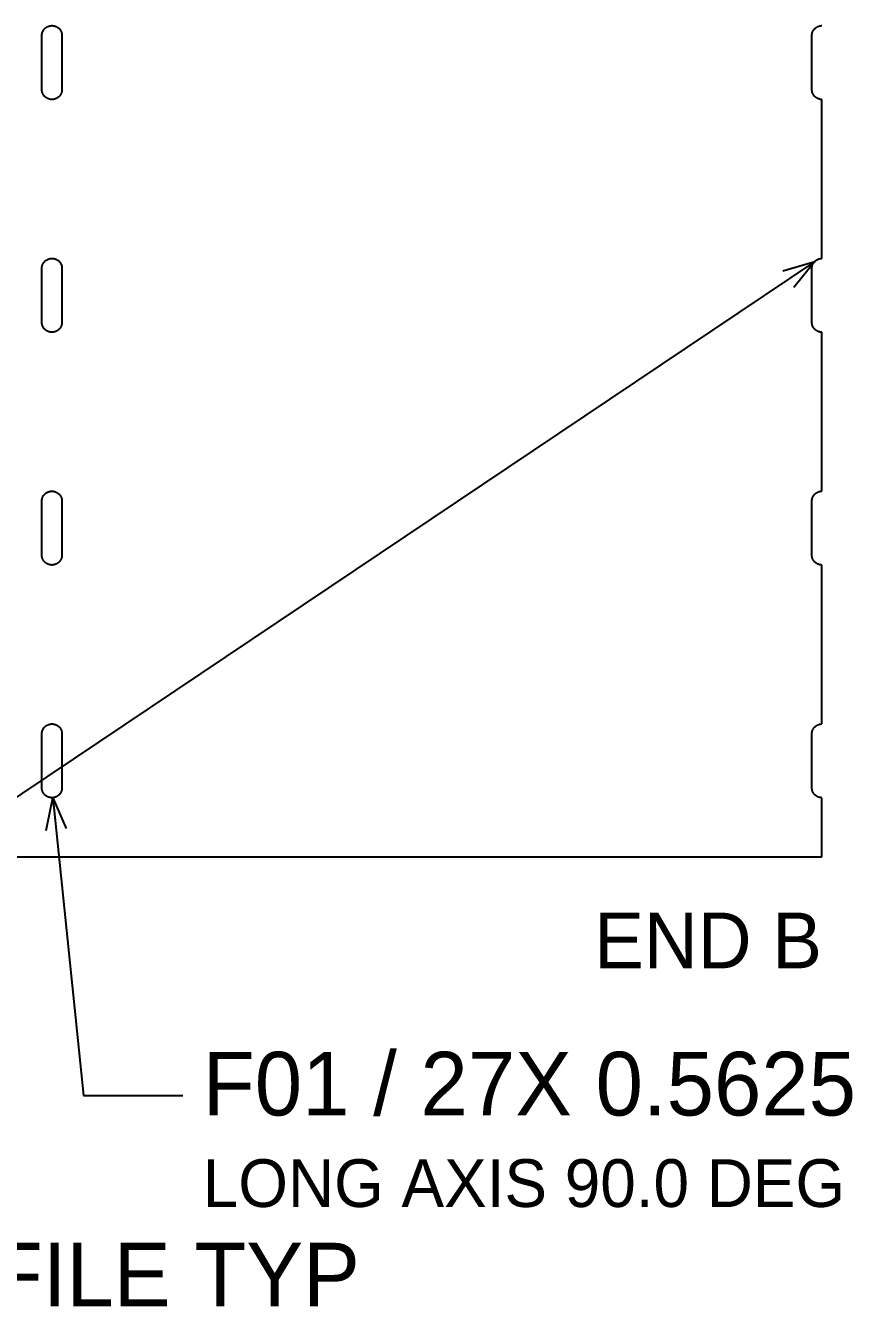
# Model space of a CAD drawing. Header units: inches. Extents: x 4 to 268, y 4 to 172.
# Drawn here: x 75.05 to 98, y 65.85 to 101.64 of the extents above; entities that cross this region are included whole.
import ezdxf
from ezdxf.enums import TextEntityAlignment as Align

# ---------------------------------------------------------------- set-up
doc = ezdxf.new("R2010")
doc.units = ezdxf.units.IN
doc.header["$MEASUREMENT"] = 0

msp = doc.modelspace()

# ---------------------------------------------------------------- linework, layer by layer
at = {"layer": 'ANNOTATION'}
for p, q in [((97.089, 95.06), (54.444, 66.43)), ((96.196, 94.795), (97.089, 95.06)), ((97.089, 95.06), (96.506, 94.334)), ((75.63, 79.169), (75.816, 80.081)), ((75.816, 80.081), (76.667, 71.763)), ((75.816, 80.081), (76.183, 79.225)), ((76.667, 71.763), (79.444, 71.763))]:
    msp.add_line(p, q, dxfattribs=at)
at = {"layer": 'OUTLINE'}
for p, q in [((75.507, 101.375), (75.508, 101.389)), ((75.507, 101.361), (75.507, 101.375)), ((75.507, 99.861), (75.507, 101.361)), ((75.508, 101.389), (75.51, 101.402)), ((75.51, 101.402), (75.512, 101.416)), ((75.512, 101.416), (75.515, 101.429)), ((75.515, 101.429), (75.519, 101.443)), ((75.519, 101.443), (75.523, 101.456)), ((75.523, 101.456), (75.528, 101.469)), ((75.528, 101.469), (75.534, 101.481)), ((75.534, 101.481), (75.54, 101.494)), ((75.54, 101.494), (75.547, 101.506)), ((75.547, 101.506), (75.554, 101.517)), ((75.554, 101.517), (75.562, 101.529)), ((75.562, 101.529), (75.571, 101.54)), ((75.571, 101.54), (75.58, 101.55)), ((75.58, 101.55), (75.589, 101.56)), ((75.589, 101.56), (75.599, 101.57)), ((75.599, 101.57), (75.61, 101.579)), ((75.61, 101.579), (75.621, 101.587)), ((75.621, 101.587), (75.632, 101.595)), ((75.632, 101.595), (75.644, 101.602)), ((75.644, 101.602), (75.656, 101.609)), ((75.656, 101.609), (75.668, 101.615)), ((75.668, 101.615), (75.681, 101.621)), ((75.681, 101.621), (75.693, 101.626)), ((75.693, 101.626), (75.707, 101.63)), ((75.707, 101.63), (75.72, 101.634)), ((75.72, 101.634), (75.733, 101.637)), ((75.733, 101.637), (75.747, 101.639)), ((75.747, 101.639), (75.761, 101.641)), ((75.761, 101.641), (75.774, 101.642)), ((75.774, 101.642), (75.788, 101.642)), ((75.788, 101.642), (75.802, 101.642)), ((75.802, 101.642), (75.816, 101.641)), ((75.816, 101.641), (75.829, 101.639)), ((75.829, 101.639), (75.843, 101.637)), ((75.843, 101.637), (75.857, 101.634)), ((75.857, 101.634), (75.87, 101.63)), ((75.87, 101.63), (75.883, 101.626)), ((75.883, 101.626), (75.896, 101.621)), ((75.896, 101.621), (75.908, 101.615)), ((75.908, 101.615), (75.921, 101.609)), ((75.921, 101.609), (75.933, 101.602)), ((75.933, 101.602), (75.944, 101.595)), ((75.944, 101.595), (75.956, 101.587)), ((75.956, 101.587), (75.967, 101.579)), ((75.967, 101.579), (75.977, 101.57)), ((75.977, 101.57), (75.987, 101.56)), ((75.987, 101.56), (75.997, 101.55)), ((75.997, 101.55), (76.006, 101.54)), ((76.006, 101.54), (76.014, 101.529)), ((76.014, 101.529), (76.022, 101.517)), ((76.022, 101.517), (76.029, 101.506)), ((76.029, 101.506), (76.036, 101.494)), ((76.036, 101.494), (76.042, 101.481)), ((76.042, 101.481), (76.048, 101.469)), ((76.048, 101.469), (76.053, 101.456)), ((76.053, 101.456), (76.057, 101.443)), ((76.057, 101.443), (76.061, 101.429)), ((76.061, 101.429), (76.064, 101.416)), ((76.064, 101.416), (76.066, 101.402)), ((76.066, 101.402), (76.068, 101.389)), ((76.068, 101.389), (76.069, 101.375)), ((76.069, 101.375), (76.069, 101.361)), ((76.069, 101.361), (76.069, 99.861)), ((97.007, 101.375), (97.008, 101.382)), ((97.007, 101.368), (97.007, 101.375)), ((97.007, 101.361), (97.007, 101.368)), ((97.007, 99.861), (97.007, 101.361)), ((97.008, 101.389), (97.009, 101.396)), ((97.008, 101.382), (97.008, 101.389)), ((97.009, 101.396), (97.01, 101.402)), ((97.01, 101.402), (97.011, 101.409)), ((97.011, 101.409), (97.012, 101.416)), ((97.012, 101.416), (97.014, 101.423)), ((97.014, 101.423), (97.015, 101.429)), ((97.015, 101.429), (97.017, 101.436)), ((97.017, 101.436), (97.019, 101.443)), ((97.019, 101.443), (97.021, 101.449)), ((97.021, 101.449), (97.023, 101.456)), ((97.023, 101.456), (97.026, 101.462)), ((97.026, 101.462), (97.028, 101.469)), ((97.028, 101.469), (97.031, 101.475)), ((97.031, 101.475), (97.034, 101.481)), ((97.034, 101.481), (97.037, 101.488)), ((97.037, 101.488), (97.04, 101.494)), ((97.04, 101.494), (97.043, 101.5)), ((97.043, 101.5), (97.047, 101.506)), ((97.047, 101.506), (97.051, 101.512)), ((97.051, 101.512), (97.054, 101.517)), ((97.054, 101.517), (97.058, 101.523)), ((97.058, 101.523), (97.062, 101.529)), ((97.062, 101.529), (97.066, 101.534)), ((97.066, 101.534), (97.071, 101.54)), ((97.071, 101.54), (97.075, 101.545)), ((97.075, 101.545), (97.08, 101.55)), ((97.08, 101.55), (97.084, 101.555)), ((97.084, 101.555), (97.089, 101.56)), ((97.089, 101.56), (97.094, 101.565)), ((97.094, 101.565), (97.099, 101.57)), ((97.099, 101.57), (97.104, 101.574)), ((97.104, 101.574), (97.11, 101.579)), ((97.11, 101.579), (97.115, 101.583)), ((97.115, 101.583), (97.121, 101.587)), ((97.121, 101.587), (97.126, 101.591)), ((97.126, 101.591), (97.132, 101.595)), ((97.132, 101.595), (97.138, 101.599)), ((97.138, 101.599), (97.144, 101.602)), ((97.144, 101.602), (97.15, 101.606)), ((97.15, 101.606), (97.156, 101.609)), ((97.156, 101.609), (97.162, 101.612)), ((97.162, 101.612), (97.168, 101.615)), ((97.168, 101.615), (97.174, 101.618)), ((97.174, 101.618), (97.181, 101.621)), ((97.181, 101.621), (97.187, 101.624)), ((97.187, 101.624), (97.193, 101.626)), ((97.193, 101.626), (97.2, 101.628)), ((97.2, 101.628), (97.207, 101.63)), ((97.207, 101.63), (97.213, 101.632)), ((97.213, 101.632), (97.22, 101.634)), ((97.22, 101.634), (97.227, 101.636)), ((97.227, 101.636), (97.233, 101.637)), ((97.233, 101.637), (97.24, 101.638)), ((97.24, 101.638), (97.247, 101.639)), ((97.247, 101.639), (97.254, 101.64)), ((97.254, 101.64), (97.261, 101.641)), ((97.261, 101.641), (97.268, 101.642)), ((97.268, 101.642), (97.274, 101.642)), ((97.274, 101.642), (97.281, 101.642)), ((97.281, 101.642), (97.288, 101.642)), ((75.507, 99.854), (75.507, 99.861)), ((75.507, 99.847), (75.507, 99.854)), ((75.508, 99.84), (75.507, 99.847)), ((75.508, 99.834), (75.508, 99.84)), ((75.509, 99.827), (75.508, 99.834)), ((75.51, 99.82), (75.509, 99.827)), ((75.511, 99.813), (75.51, 99.82)), ((75.512, 99.806), (75.511, 99.813)), ((75.514, 99.799), (75.512, 99.806)), ((75.515, 99.793), (75.514, 99.799)), ((75.517, 99.786), (75.515, 99.793)), ((75.519, 99.779), (75.517, 99.786)), ((75.521, 99.773), (75.519, 99.779)), ((75.523, 99.766), (75.521, 99.773)), ((75.526, 99.76), (75.523, 99.766)), ((75.528, 99.753), (75.526, 99.76)), ((75.531, 99.747), (75.528, 99.753)), ((75.534, 99.741), (75.531, 99.747)), ((75.537, 99.735), (75.534, 99.741)), ((75.54, 99.729), (75.537, 99.735)), ((75.543, 99.722), (75.54, 99.729)), ((75.547, 99.717), (75.543, 99.722)), ((75.551, 99.711), (75.547, 99.717)), ((75.554, 99.705), (75.551, 99.711)), ((75.558, 99.699), (75.554, 99.705)), ((75.562, 99.694), (75.558, 99.699)), ((75.566, 99.688), (75.562, 99.694)), ((75.571, 99.683), (75.566, 99.688)), ((75.575, 99.677), (75.571, 99.683)), ((75.58, 99.672), (75.575, 99.677)), ((75.584, 99.667), (75.58, 99.672)), ((75.589, 99.662), (75.584, 99.667)), ((75.594, 99.657), (75.589, 99.662)), ((75.599, 99.653), (75.594, 99.657)), ((75.604, 99.648), (75.599, 99.653)), ((75.61, 99.644), (75.604, 99.648)), ((75.615, 99.639), (75.61, 99.644)), ((75.621, 99.635), (75.615, 99.639)), ((75.626, 99.631), (75.621, 99.635)), ((75.632, 99.627), (75.626, 99.631)), ((75.638, 99.623), (75.632, 99.627)), ((75.644, 99.62), (75.638, 99.623)), ((75.65, 99.616), (75.644, 99.62)), ((75.656, 99.613), (75.65, 99.616)), ((75.662, 99.61), (75.656, 99.613)), ((75.668, 99.607), (75.662, 99.61)), ((75.674, 99.604), (75.668, 99.607)), ((75.681, 99.601), (75.674, 99.604)), ((75.687, 99.599), (75.681, 99.601)), ((75.693, 99.596), (75.687, 99.599)), ((75.7, 99.594), (75.693, 99.596)), ((75.707, 99.592), (75.7, 99.594)), ((75.713, 99.59), (75.707, 99.592)), ((75.72, 99.588), (75.713, 99.59)), ((75.727, 99.587), (75.72, 99.588)), ((75.733, 99.585), (75.727, 99.587)), ((75.74, 99.584), (75.733, 99.585)), ((75.747, 99.583), (75.74, 99.584)), ((75.754, 99.582), (75.747, 99.583)), ((75.761, 99.581), (75.754, 99.582)), ((75.768, 99.581), (75.761, 99.581)), ((75.774, 99.58), (75.768, 99.581)), ((75.781, 99.58), (75.774, 99.58)), ((75.788, 99.58), (75.781, 99.58)), ((75.795, 99.58), (75.788, 99.58)), ((75.802, 99.58), (75.795, 99.58)), ((75.809, 99.581), (75.802, 99.58)), ((75.816, 99.581), (75.809, 99.581)), ((75.823, 99.582), (75.816, 99.581)), ((75.829, 99.583), (75.823, 99.582)), ((75.836, 99.584), (75.829, 99.583)), ((75.843, 99.585), (75.836, 99.584)), ((75.85, 99.587), (75.843, 99.585)), ((75.857, 99.588), (75.85, 99.587)), ((75.863, 99.59), (75.857, 99.588)), ((75.87, 99.592), (75.863, 99.59)), ((75.876, 99.594), (75.87, 99.592)), ((75.883, 99.596), (75.876, 99.594)), ((75.889, 99.599), (75.883, 99.596)), ((75.896, 99.601), (75.889, 99.599)), ((75.902, 99.604), (75.896, 99.601)), ((75.908, 99.607), (75.902, 99.604)), ((75.915, 99.61), (75.908, 99.607)), ((75.921, 99.613), (75.915, 99.61)), ((75.927, 99.616), (75.921, 99.613)), ((75.933, 99.62), (75.927, 99.616)), ((75.939, 99.623), (75.933, 99.62)), ((75.944, 99.627), (75.939, 99.623)), ((75.95, 99.631), (75.944, 99.627)), ((75.956, 99.635), (75.95, 99.631)), ((75.961, 99.639), (75.956, 99.635)), ((75.967, 99.644), (75.961, 99.639)), ((75.972, 99.648), (75.967, 99.644)), ((75.977, 99.653), (75.972, 99.648)), ((75.982, 99.657), (75.977, 99.653)), ((75.987, 99.662), (75.982, 99.657)), ((75.992, 99.667), (75.987, 99.662)), ((75.997, 99.672), (75.992, 99.667)), ((76.001, 99.677), (75.997, 99.672)), ((76.006, 99.683), (76.001, 99.677)), ((76.01, 99.688), (76.006, 99.683)), ((76.014, 99.694), (76.01, 99.688)), ((76.018, 99.699), (76.014, 99.694)), ((76.022, 99.705), (76.018, 99.699)), ((76.026, 99.711), (76.022, 99.705)), ((76.029, 99.717), (76.026, 99.711)), ((76.033, 99.722), (76.029, 99.717)), ((76.036, 99.729), (76.033, 99.722)), ((76.039, 99.735), (76.036, 99.729)), ((76.042, 99.741), (76.039, 99.735)), ((76.045, 99.747), (76.042, 99.741)), ((76.048, 99.753), (76.045, 99.747)), ((76.051, 99.76), (76.048, 99.753)), ((76.053, 99.766), (76.051, 99.76)), ((76.055, 99.773), (76.053, 99.766)), ((76.057, 99.779), (76.055, 99.773)), ((76.059, 99.786), (76.057, 99.779)), ((76.061, 99.793), (76.059, 99.786)), ((76.063, 99.799), (76.061, 99.793)), ((76.064, 99.806), (76.063, 99.799)), ((76.065, 99.813), (76.064, 99.806)), ((76.066, 99.82), (76.065, 99.813)), ((76.067, 99.827), (76.066, 99.82)), ((76.068, 99.834), (76.067, 99.827)), ((76.069, 99.84), (76.068, 99.834)), ((76.069, 99.861), (76.069, 99.854)), ((76.069, 99.854), (76.069, 99.847)), ((76.069, 99.847), (76.069, 99.84)), ((97.007, 99.854), (97.007, 99.861)), ((97.007, 99.847), (97.007, 99.854)), ((97.008, 99.84), (97.007, 99.847)), ((97.008, 99.834), (97.008, 99.84)), ((97.009, 99.827), (97.008, 99.834)), ((97.01, 99.82), (97.009, 99.827)), ((97.011, 99.813), (97.01, 99.82)), ((97.012, 99.806), (97.011, 99.813)), ((97.014, 99.799), (97.012, 99.806)), ((97.015, 99.793), (97.014, 99.799)), ((97.017, 99.786), (97.015, 99.793)), ((97.019, 99.779), (97.017, 99.786)), ((97.021, 99.773), (97.019, 99.779)), ((97.023, 99.766), (97.021, 99.773)), ((97.026, 99.76), (97.023, 99.766)), ((97.028, 99.753), (97.026, 99.76)), ((97.031, 99.747), (97.028, 99.753)), ((97.034, 99.741), (97.031, 99.747)), ((97.037, 99.735), (97.034, 99.741)), ((97.04, 99.729), (97.037, 99.735)), ((97.043, 99.722), (97.04, 99.729)), ((97.047, 99.717), (97.043, 99.722)), ((97.051, 99.711), (97.047, 99.717)), ((97.054, 99.705), (97.051, 99.711)), ((97.058, 99.699), (97.054, 99.705)), ((97.062, 99.694), (97.058, 99.699)), ((97.066, 99.688), (97.062, 99.694)), ((97.071, 99.683), (97.066, 99.688)), ((97.075, 99.677), (97.071, 99.683)), ((97.08, 99.672), (97.075, 99.677)), ((97.084, 99.667), (97.08, 99.672)), ((97.089, 99.662), (97.084, 99.667)), ((97.094, 99.657), (97.089, 99.662)), ((97.099, 99.653), (97.094, 99.657)), ((97.104, 99.648), (97.099, 99.653)), ((97.11, 99.644), (97.104, 99.648)), ((97.115, 99.639), (97.11, 99.644)), ((97.121, 99.635), (97.115, 99.639)), ((97.126, 99.631), (97.121, 99.635)), ((97.132, 99.627), (97.126, 99.631)), ((97.138, 99.623), (97.132, 99.627)), ((97.144, 99.62), (97.138, 99.623)), ((97.15, 99.616), (97.144, 99.62)), ((97.156, 99.613), (97.15, 99.616)), ((97.162, 99.61), (97.156, 99.613)), ((97.168, 99.607), (97.162, 99.61)), ((97.174, 99.604), (97.168, 99.607)), ((97.181, 99.601), (97.174, 99.604)), ((97.187, 99.599), (97.181, 99.601)), ((97.193, 99.596), (97.187, 99.599)), ((97.2, 99.594), (97.193, 99.596)), ((97.207, 99.592), (97.2, 99.594)), ((97.213, 99.59), (97.207, 99.592)), ((97.22, 99.588), (97.213, 99.59)), ((97.227, 99.587), (97.22, 99.588)), ((97.233, 99.585), (97.227, 99.587)), ((97.24, 99.584), (97.233, 99.585)), ((97.247, 99.583), (97.24, 99.584)), ((97.254, 99.582), (97.247, 99.583)), ((97.261, 99.581), (97.254, 99.582)), ((97.268, 99.581), (97.261, 99.581)), ((97.274, 99.58), (97.268, 99.581)), ((97.281, 99.58), (97.274, 99.58)), ((97.288, 99.58), (97.281, 99.58)), ((97.288, 95.142), (97.288, 99.58)), ((75.507, 94.875), (75.508, 94.889)), ((75.507, 94.861), (75.507, 94.875)), ((75.507, 93.361), (75.507, 94.861)), ((75.508, 94.889), (75.51, 94.902)), ((75.51, 94.902), (75.512, 94.916)), ((75.512, 94.916), (75.515, 94.929)), ((75.515, 94.929), (75.519, 94.943)), ((75.519, 94.943), (75.523, 94.956)), ((75.523, 94.956), (75.528, 94.969)), ((75.528, 94.969), (75.534, 94.981)), ((75.534, 94.981), (75.54, 94.994)), ((75.54, 94.994), (75.547, 95.006)), ((75.547, 95.006), (75.554, 95.017)), ((75.554, 95.017), (75.562, 95.029)), ((75.562, 95.029), (75.571, 95.04)), ((75.571, 95.04), (75.58, 95.05)), ((75.58, 95.05), (75.589, 95.06)), ((75.589, 95.06), (75.599, 95.07)), ((75.599, 95.07), (75.61, 95.079)), ((75.61, 95.079), (75.621, 95.087)), ((75.621, 95.087), (75.632, 95.095)), ((75.632, 95.095), (75.644, 95.102)), ((75.644, 95.102), (75.656, 95.109)), ((75.656, 95.109), (75.668, 95.115)), ((75.668, 95.115), (75.681, 95.121)), ((75.681, 95.121), (75.693, 95.126)), ((75.693, 95.126), (75.707, 95.13)), ((75.707, 95.13), (75.72, 95.134)), ((75.72, 95.134), (75.733, 95.137)), ((75.733, 95.137), (75.747, 95.139)), ((75.747, 95.139), (75.761, 95.141)), ((75.761, 95.141), (75.774, 95.142)), ((75.774, 95.142), (75.788, 95.142)), ((75.788, 95.142), (75.802, 95.142)), ((75.802, 95.142), (75.816, 95.141)), ((75.816, 95.141), (75.829, 95.139)), ((75.829, 95.139), (75.843, 95.137)), ((75.843, 95.137), (75.857, 95.134)), ((75.857, 95.134), (75.87, 95.13)), ((75.87, 95.13), (75.883, 95.126)), ((75.883, 95.126), (75.896, 95.121)), ((75.896, 95.121), (75.908, 95.115)), ((75.908, 95.115), (75.921, 95.109)), ((75.921, 95.109), (75.933, 95.102)), ((75.933, 95.102), (75.944, 95.095)), ((75.944, 95.095), (75.956, 95.087)), ((75.956, 95.087), (75.967, 95.079)), ((75.967, 95.079), (75.977, 95.07)), ((75.977, 95.07), (75.987, 95.06)), ((75.987, 95.06), (75.997, 95.05)), ((75.997, 95.05), (76.006, 95.04)), ((76.006, 95.04), (76.014, 95.029)), ((76.014, 95.029), (76.022, 95.017)), ((76.022, 95.017), (76.029, 95.006)), ((76.029, 95.006), (76.036, 94.994)), ((76.036, 94.994), (76.042, 94.981)), ((76.042, 94.981), (76.048, 94.969)), ((76.048, 94.969), (76.053, 94.956)), ((76.053, 94.956), (76.057, 94.943)), ((76.057, 94.943), (76.061, 94.929)), ((76.061, 94.929), (76.064, 94.916)), ((76.064, 94.916), (76.066, 94.902)), ((76.066, 94.902), (76.068, 94.889)), ((76.068, 94.889), (76.069, 94.875)), ((76.069, 94.875), (76.069, 94.861)), ((76.069, 94.861), (76.069, 93.361)), ((97.007, 94.875), (97.008, 94.882)), ((97.007, 94.868), (97.007, 94.875)), ((97.007, 94.861), (97.007, 94.868)), ((97.007, 93.361), (97.007, 94.861)), ((97.008, 94.889), (97.009, 94.896)), ((97.008, 94.882), (97.008, 94.889)), ((97.009, 94.896), (97.01, 94.902)), ((97.01, 94.902), (97.011, 94.909)), ((97.011, 94.909), (97.012, 94.916)), ((97.012, 94.916), (97.014, 94.923)), ((97.014, 94.923), (97.015, 94.929)), ((97.015, 94.929), (97.017, 94.936)), ((97.017, 94.936), (97.019, 94.943)), ((97.019, 94.943), (97.021, 94.949)), ((97.021, 94.949), (97.023, 94.956)), ((97.023, 94.956), (97.026, 94.962)), ((97.026, 94.962), (97.028, 94.969)), ((97.028, 94.969), (97.031, 94.975)), ((97.031, 94.975), (97.034, 94.981)), ((97.034, 94.981), (97.037, 94.988)), ((97.037, 94.988), (97.04, 94.994)), ((97.04, 94.994), (97.043, 95)), ((97.043, 95), (97.047, 95.006)), ((97.047, 95.006), (97.051, 95.012)), ((97.051, 95.012), (97.054, 95.017)), ((97.054, 95.017), (97.058, 95.023)), ((97.058, 95.023), (97.062, 95.029)), ((97.062, 95.029), (97.066, 95.034)), ((97.066, 95.034), (97.071, 95.04)), ((97.071, 95.04), (97.075, 95.045)), ((97.075, 95.045), (97.08, 95.05)), ((97.08, 95.05), (97.084, 95.055)), ((97.084, 95.055), (97.089, 95.06)), ((97.089, 95.06), (97.094, 95.065)), ((97.094, 95.065), (97.099, 95.07)), ((97.099, 95.07), (97.104, 95.074)), ((97.104, 95.074), (97.11, 95.079)), ((97.11, 95.079), (97.115, 95.083)), ((97.115, 95.083), (97.121, 95.087)), ((97.121, 95.087), (97.126, 95.091)), ((97.126, 95.091), (97.132, 95.095)), ((97.132, 95.095), (97.138, 95.099)), ((97.138, 95.099), (97.144, 95.102)), ((97.144, 95.102), (97.15, 95.106)), ((97.15, 95.106), (97.156, 95.109)), ((97.156, 95.109), (97.162, 95.112)), ((97.162, 95.112), (97.168, 95.115)), ((97.168, 95.115), (97.174, 95.118)), ((97.174, 95.118), (97.181, 95.121)), ((97.181, 95.121), (97.187, 95.124)), ((97.187, 95.124), (97.193, 95.126)), ((97.193, 95.126), (97.2, 95.128)), ((97.2, 95.128), (97.207, 95.13)), ((97.207, 95.13), (97.213, 95.132)), ((97.213, 95.132), (97.22, 95.134)), ((97.22, 95.134), (97.227, 95.136)), ((97.227, 95.136), (97.233, 95.137)), ((97.233, 95.137), (97.24, 95.138)), ((97.24, 95.138), (97.247, 95.139)), ((97.247, 95.139), (97.254, 95.14)), ((97.254, 95.14), (97.261, 95.141)), ((97.261, 95.141), (97.268, 95.142)), ((97.268, 95.142), (97.274, 95.142)), ((97.274, 95.142), (97.281, 95.142)), ((97.281, 95.142), (97.288, 95.142)), ((75.507, 93.354), (75.507, 93.361)), ((75.507, 93.347), (75.507, 93.354)), ((75.508, 93.34), (75.507, 93.347)), ((75.508, 93.334), (75.508, 93.34)), ((75.509, 93.327), (75.508, 93.334)), ((75.51, 93.32), (75.509, 93.327)), ((75.511, 93.313), (75.51, 93.32)), ((75.512, 93.306), (75.511, 93.313)), ((75.514, 93.299), (75.512, 93.306)), ((75.515, 93.293), (75.514, 93.299)), ((75.517, 93.286), (75.515, 93.293)), ((75.519, 93.279), (75.517, 93.286)), ((75.521, 93.273), (75.519, 93.279)), ((75.523, 93.266), (75.521, 93.273)), ((75.526, 93.26), (75.523, 93.266)), ((75.528, 93.253), (75.526, 93.26)), ((75.531, 93.247), (75.528, 93.253)), ((75.534, 93.241), (75.531, 93.247)), ((75.537, 93.235), (75.534, 93.241)), ((75.54, 93.229), (75.537, 93.235)), ((75.543, 93.222), (75.54, 93.229)), ((75.547, 93.217), (75.543, 93.222)), ((75.551, 93.211), (75.547, 93.217)), ((75.554, 93.205), (75.551, 93.211)), ((75.558, 93.199), (75.554, 93.205)), ((75.562, 93.194), (75.558, 93.199)), ((75.566, 93.188), (75.562, 93.194)), ((75.571, 93.183), (75.566, 93.188)), ((75.575, 93.177), (75.571, 93.183)), ((75.58, 93.172), (75.575, 93.177)), ((75.584, 93.167), (75.58, 93.172)), ((75.589, 93.162), (75.584, 93.167)), ((75.594, 93.157), (75.589, 93.162)), ((75.599, 93.153), (75.594, 93.157)), ((75.604, 93.148), (75.599, 93.153)), ((75.61, 93.144), (75.604, 93.148)), ((75.615, 93.139), (75.61, 93.144)), ((75.621, 93.135), (75.615, 93.139)), ((75.626, 93.131), (75.621, 93.135)), ((75.632, 93.127), (75.626, 93.131)), ((75.638, 93.123), (75.632, 93.127)), ((75.644, 93.12), (75.638, 93.123)), ((75.65, 93.116), (75.644, 93.12)), ((75.656, 93.113), (75.65, 93.116)), ((75.662, 93.11), (75.656, 93.113)), ((75.668, 93.107), (75.662, 93.11)), ((75.674, 93.104), (75.668, 93.107)), ((75.681, 93.101), (75.674, 93.104)), ((75.687, 93.099), (75.681, 93.101)), ((75.693, 93.096), (75.687, 93.099)), ((75.7, 93.094), (75.693, 93.096)), ((75.707, 93.092), (75.7, 93.094)), ((75.713, 93.09), (75.707, 93.092)), ((75.72, 93.088), (75.713, 93.09)), ((75.727, 93.087), (75.72, 93.088)), ((75.733, 93.085), (75.727, 93.087)), ((75.74, 93.084), (75.733, 93.085)), ((75.747, 93.083), (75.74, 93.084)), ((75.754, 93.082), (75.747, 93.083)), ((75.761, 93.081), (75.754, 93.082)), ((75.768, 93.081), (75.761, 93.081)), ((75.774, 93.08), (75.768, 93.081)), ((75.781, 93.08), (75.774, 93.08)), ((75.788, 93.08), (75.781, 93.08)), ((75.795, 93.08), (75.788, 93.08)), ((75.802, 93.08), (75.795, 93.08)), ((75.809, 93.081), (75.802, 93.08)), ((75.816, 93.081), (75.809, 93.081)), ((75.823, 93.082), (75.816, 93.081)), ((75.829, 93.083), (75.823, 93.082)), ((75.836, 93.084), (75.829, 93.083)), ((75.843, 93.085), (75.836, 93.084)), ((75.85, 93.087), (75.843, 93.085)), ((75.857, 93.088), (75.85, 93.087)), ((75.863, 93.09), (75.857, 93.088)), ((75.87, 93.092), (75.863, 93.09)), ((75.876, 93.094), (75.87, 93.092)), ((75.883, 93.096), (75.876, 93.094)), ((75.889, 93.099), (75.883, 93.096)), ((75.896, 93.101), (75.889, 93.099)), ((75.902, 93.104), (75.896, 93.101)), ((75.908, 93.107), (75.902, 93.104)), ((75.915, 93.11), (75.908, 93.107)), ((75.921, 93.113), (75.915, 93.11)), ((75.927, 93.116), (75.921, 93.113)), ((75.933, 93.12), (75.927, 93.116)), ((75.939, 93.123), (75.933, 93.12)), ((75.944, 93.127), (75.939, 93.123)), ((75.95, 93.131), (75.944, 93.127)), ((75.956, 93.135), (75.95, 93.131)), ((75.961, 93.139), (75.956, 93.135)), ((75.967, 93.144), (75.961, 93.139)), ((75.972, 93.148), (75.967, 93.144)), ((75.977, 93.153), (75.972, 93.148)), ((75.982, 93.157), (75.977, 93.153)), ((75.987, 93.162), (75.982, 93.157)), ((75.992, 93.167), (75.987, 93.162)), ((75.997, 93.172), (75.992, 93.167)), ((76.001, 93.177), (75.997, 93.172)), ((76.006, 93.183), (76.001, 93.177)), ((76.01, 93.188), (76.006, 93.183)), ((76.014, 93.194), (76.01, 93.188)), ((76.018, 93.199), (76.014, 93.194)), ((76.022, 93.205), (76.018, 93.199)), ((76.026, 93.211), (76.022, 93.205)), ((76.029, 93.217), (76.026, 93.211)), ((76.033, 93.222), (76.029, 93.217)), ((76.036, 93.229), (76.033, 93.222)), ((76.039, 93.235), (76.036, 93.229)), ((76.042, 93.241), (76.039, 93.235)), ((76.045, 93.247), (76.042, 93.241)), ((76.048, 93.253), (76.045, 93.247)), ((76.051, 93.26), (76.048, 93.253)), ((76.053, 93.266), (76.051, 93.26)), ((76.055, 93.273), (76.053, 93.266)), ((76.057, 93.279), (76.055, 93.273)), ((76.059, 93.286), (76.057, 93.279)), ((76.061, 93.293), (76.059, 93.286)), ((76.063, 93.299), (76.061, 93.293)), ((76.064, 93.306), (76.063, 93.299)), ((76.065, 93.313), (76.064, 93.306)), ((76.066, 93.32), (76.065, 93.313)), ((76.067, 93.327), (76.066, 93.32)), ((76.068, 93.334), (76.067, 93.327)), ((76.069, 93.34), (76.068, 93.334)), ((76.069, 93.361), (76.069, 93.354)), ((76.069, 93.354), (76.069, 93.347)), ((76.069, 93.347), (76.069, 93.34)), ((97.007, 93.354), (97.007, 93.361)), ((97.007, 93.347), (97.007, 93.354)), ((97.008, 93.34), (97.007, 93.347)), ((97.008, 93.334), (97.008, 93.34)), ((97.009, 93.327), (97.008, 93.334)), ((97.01, 93.32), (97.009, 93.327)), ((97.011, 93.313), (97.01, 93.32)), ((97.012, 93.306), (97.011, 93.313)), ((97.014, 93.299), (97.012, 93.306)), ((97.015, 93.293), (97.014, 93.299)), ((97.017, 93.286), (97.015, 93.293)), ((97.019, 93.279), (97.017, 93.286)), ((97.021, 93.273), (97.019, 93.279)), ((97.023, 93.266), (97.021, 93.273)), ((97.026, 93.26), (97.023, 93.266)), ((97.028, 93.253), (97.026, 93.26)), ((97.031, 93.247), (97.028, 93.253)), ((97.034, 93.241), (97.031, 93.247)), ((97.037, 93.235), (97.034, 93.241)), ((97.04, 93.229), (97.037, 93.235)), ((97.043, 93.222), (97.04, 93.229)), ((97.047, 93.217), (97.043, 93.222)), ((97.051, 93.211), (97.047, 93.217)), ((97.054, 93.205), (97.051, 93.211)), ((97.058, 93.199), (97.054, 93.205)), ((97.062, 93.194), (97.058, 93.199)), ((97.066, 93.188), (97.062, 93.194)), ((97.071, 93.183), (97.066, 93.188)), ((97.075, 93.177), (97.071, 93.183)), ((97.08, 93.172), (97.075, 93.177)), ((97.084, 93.167), (97.08, 93.172)), ((97.089, 93.162), (97.084, 93.167)), ((97.094, 93.157), (97.089, 93.162)), ((97.099, 93.153), (97.094, 93.157)), ((97.104, 93.148), (97.099, 93.153)), ((97.11, 93.144), (97.104, 93.148)), ((97.115, 93.139), (97.11, 93.144)), ((97.121, 93.135), (97.115, 93.139)), ((97.126, 93.131), (97.121, 93.135)), ((97.132, 93.127), (97.126, 93.131)), ((97.138, 93.123), (97.132, 93.127)), ((97.144, 93.12), (97.138, 93.123)), ((97.15, 93.116), (97.144, 93.12)), ((97.156, 93.113), (97.15, 93.116)), ((97.162, 93.11), (97.156, 93.113)), ((97.168, 93.107), (97.162, 93.11)), ((97.174, 93.104), (97.168, 93.107)), ((97.181, 93.101), (97.174, 93.104)), ((97.187, 93.099), (97.181, 93.101)), ((97.193, 93.096), (97.187, 93.099)), ((97.2, 93.094), (97.193, 93.096)), ((97.207, 93.092), (97.2, 93.094)), ((97.213, 93.09), (97.207, 93.092)), ((97.22, 93.088), (97.213, 93.09)), ((97.227, 93.087), (97.22, 93.088)), ((97.233, 93.085), (97.227, 93.087)), ((97.24, 93.084), (97.233, 93.085)), ((97.247, 93.083), (97.24, 93.084)), ((97.254, 93.082), (97.247, 93.083)), ((97.261, 93.081), (97.254, 93.082)), ((97.268, 93.081), (97.261, 93.081)), ((97.274, 93.08), (97.268, 93.081)), ((97.281, 93.08), (97.274, 93.08)), ((97.288, 93.08), (97.281, 93.08)), ((97.288, 88.642), (97.288, 93.08)), ((75.51, 88.402), (75.512, 88.416)), ((75.512, 88.416), (75.515, 88.429)), ((75.515, 88.429), (75.519, 88.443)), ((75.519, 88.443), (75.523, 88.456)), ((75.523, 88.456), (75.528, 88.469)), ((75.528, 88.469), (75.534, 88.481)), ((75.534, 88.481), (75.54, 88.494)), ((75.54, 88.494), (75.547, 88.506)), ((75.547, 88.506), (75.554, 88.517)), ((75.554, 88.517), (75.562, 88.529)), ((75.562, 88.529), (75.571, 88.54)), ((75.571, 88.54), (75.58, 88.55)), ((75.58, 88.55), (75.589, 88.56)), ((75.589, 88.56), (75.599, 88.57)), ((75.599, 88.57), (75.61, 88.579)), ((75.61, 88.579), (75.621, 88.587)), ((75.621, 88.587), (75.632, 88.595)), ((75.632, 88.595), (75.644, 88.602)), ((75.644, 88.602), (75.656, 88.609)), ((75.656, 88.609), (75.668, 88.615)), ((75.668, 88.615), (75.681, 88.621)), ((75.681, 88.621), (75.693, 88.626)), ((75.693, 88.626), (75.707, 88.63)), ((75.707, 88.63), (75.72, 88.634)), ((75.72, 88.634), (75.733, 88.637)), ((75.733, 88.637), (75.747, 88.639)), ((75.747, 88.639), (75.761, 88.641)), ((75.761, 88.641), (75.774, 88.642)), ((75.774, 88.642), (75.788, 88.642)), ((75.788, 88.642), (75.802, 88.642)), ((75.802, 88.642), (75.816, 88.641)), ((75.816, 88.641), (75.829, 88.639)), ((75.829, 88.639), (75.843, 88.637)), ((75.843, 88.637), (75.857, 88.634)), ((75.857, 88.634), (75.87, 88.63)), ((75.87, 88.63), (75.883, 88.626)), ((75.883, 88.626), (75.896, 88.621)), ((75.896, 88.621), (75.908, 88.615)), ((75.908, 88.615), (75.921, 88.609)), ((75.921, 88.609), (75.933, 88.602)), ((75.933, 88.602), (75.944, 88.595)), ((75.944, 88.595), (75.956, 88.587)), ((75.956, 88.587), (75.967, 88.579)), ((75.967, 88.579), (75.977, 88.57)), ((75.977, 88.57), (75.987, 88.56)), ((75.987, 88.56), (75.997, 88.55)), ((75.997, 88.55), (76.006, 88.54)), ((76.006, 88.54), (76.014, 88.529)), ((76.014, 88.529), (76.022, 88.517)), ((76.022, 88.517), (76.029, 88.506)), ((76.029, 88.506), (76.036, 88.494)), ((76.036, 88.494), (76.042, 88.481)), ((76.042, 88.481), (76.048, 88.469)), ((76.048, 88.469), (76.053, 88.456)), ((76.053, 88.456), (76.057, 88.443)), ((76.057, 88.443), (76.061, 88.429)), ((76.061, 88.429), (76.064, 88.416)), ((76.064, 88.416), (76.066, 88.402)), ((97.011, 88.409), (97.012, 88.416)), ((97.012, 88.416), (97.014, 88.423)), ((97.014, 88.423), (97.015, 88.429)), ((97.015, 88.429), (97.017, 88.436)), ((97.017, 88.436), (97.019, 88.443)), ((97.019, 88.443), (97.021, 88.449)), ((97.021, 88.449), (97.023, 88.456)), ((97.023, 88.456), (97.026, 88.462)), ((97.026, 88.462), (97.028, 88.469)), ((97.028, 88.469), (97.031, 88.475)), ((97.031, 88.475), (97.034, 88.481)), ((97.034, 88.481), (97.037, 88.488)), ((97.037, 88.488), (97.04, 88.494)), ((97.04, 88.494), (97.043, 88.5)), ((97.043, 88.5), (97.047, 88.506)), ((97.047, 88.506), (97.051, 88.512)), ((97.051, 88.512), (97.054, 88.517)), ((97.054, 88.517), (97.058, 88.523)), ((97.058, 88.523), (97.062, 88.529)), ((97.062, 88.529), (97.066, 88.534)), ((97.066, 88.534), (97.071, 88.54)), ((97.071, 88.54), (97.075, 88.545)), ((97.075, 88.545), (97.08, 88.55)), ((97.08, 88.55), (97.084, 88.555)), ((97.084, 88.555), (97.089, 88.56)), ((97.089, 88.56), (97.094, 88.565)), ((97.094, 88.565), (97.099, 88.57)), ((97.099, 88.57), (97.104, 88.574)), ((97.104, 88.574), (97.11, 88.579)), ((97.11, 88.579), (97.115, 88.583)), ((97.115, 88.583), (97.121, 88.587)), ((97.121, 88.587), (97.126, 88.591)), ((97.126, 88.591), (97.132, 88.595)), ((97.132, 88.595), (97.138, 88.599)), ((97.138, 88.599), (97.144, 88.602)), ((97.144, 88.602), (97.15, 88.606)), ((97.15, 88.606), (97.156, 88.609)), ((97.156, 88.609), (97.162, 88.612)), ((97.162, 88.612), (97.168, 88.615)), ((97.168, 88.615), (97.174, 88.618)), ((97.174, 88.618), (97.181, 88.621)), ((97.181, 88.621), (97.187, 88.624)), ((97.187, 88.624), (97.193, 88.626)), ((97.193, 88.626), (97.2, 88.628)), ((97.2, 88.628), (97.207, 88.63)), ((97.207, 88.63), (97.213, 88.632)), ((97.213, 88.632), (97.22, 88.634)), ((97.22, 88.634), (97.227, 88.636)), ((97.227, 88.636), (97.233, 88.637)), ((97.233, 88.637), (97.24, 88.638)), ((97.24, 88.638), (97.247, 88.639)), ((97.247, 88.639), (97.254, 88.64)), ((97.254, 88.64), (97.261, 88.641)), ((97.261, 88.641), (97.268, 88.642)), ((97.268, 88.642), (97.274, 88.642)), ((97.274, 88.642), (97.281, 88.642)), ((97.281, 88.642), (97.288, 88.642)), ((75.507, 88.375), (75.508, 88.389)), ((75.507, 88.361), (75.507, 88.375)), ((75.507, 86.861), (75.507, 88.361)), ((75.508, 88.389), (75.51, 88.402)), ((76.066, 88.402), (76.068, 88.389)), ((76.068, 88.389), (76.069, 88.375)), ((76.069, 88.375), (76.069, 88.361)), ((76.069, 88.361), (76.069, 86.861)), ((97.007, 88.375), (97.008, 88.382)), ((97.007, 88.368), (97.007, 88.375)), ((97.007, 88.361), (97.007, 88.368)), ((97.007, 86.861), (97.007, 88.361)), ((97.008, 88.389), (97.009, 88.396)), ((97.008, 88.382), (97.008, 88.389)), ((97.009, 88.396), (97.01, 88.402)), ((97.01, 88.402), (97.011, 88.409)), ((75.507, 86.854), (75.507, 86.861)), ((75.507, 86.847), (75.507, 86.854)), ((75.508, 86.84), (75.507, 86.847)), ((75.508, 86.834), (75.508, 86.84)), ((75.509, 86.827), (75.508, 86.834)), ((75.51, 86.82), (75.509, 86.827)), ((75.511, 86.813), (75.51, 86.82)), ((75.512, 86.806), (75.511, 86.813)), ((75.514, 86.799), (75.512, 86.806)), ((75.515, 86.793), (75.514, 86.799)), ((75.517, 86.786), (75.515, 86.793)), ((75.519, 86.779), (75.517, 86.786)), ((75.521, 86.773), (75.519, 86.779)), ((75.523, 86.766), (75.521, 86.773)), ((75.526, 86.76), (75.523, 86.766)), ((75.528, 86.753), (75.526, 86.76)), ((75.531, 86.747), (75.528, 86.753)), ((75.534, 86.741), (75.531, 86.747)), ((75.537, 86.735), (75.534, 86.741)), ((75.54, 86.729), (75.537, 86.735)), ((75.543, 86.722), (75.54, 86.729)), ((75.547, 86.717), (75.543, 86.722)), ((75.551, 86.711), (75.547, 86.717)), ((75.554, 86.705), (75.551, 86.711)), ((75.558, 86.699), (75.554, 86.705)), ((75.562, 86.694), (75.558, 86.699)), ((75.566, 86.688), (75.562, 86.694)), ((75.571, 86.683), (75.566, 86.688)), ((75.575, 86.677), (75.571, 86.683)), ((75.58, 86.672), (75.575, 86.677)), ((75.584, 86.667), (75.58, 86.672)), ((75.589, 86.662), (75.584, 86.667)), ((75.594, 86.657), (75.589, 86.662)), ((75.599, 86.653), (75.594, 86.657)), ((75.604, 86.648), (75.599, 86.653)), ((75.61, 86.644), (75.604, 86.648)), ((75.615, 86.639), (75.61, 86.644)), ((75.621, 86.635), (75.615, 86.639)), ((75.626, 86.631), (75.621, 86.635)), ((75.632, 86.627), (75.626, 86.631)), ((75.638, 86.623), (75.632, 86.627)), ((75.644, 86.62), (75.638, 86.623)), ((75.939, 86.623), (75.933, 86.62)), ((75.944, 86.627), (75.939, 86.623)), ((75.95, 86.631), (75.944, 86.627)), ((75.956, 86.635), (75.95, 86.631)), ((75.961, 86.639), (75.956, 86.635)), ((75.967, 86.644), (75.961, 86.639)), ((75.972, 86.648), (75.967, 86.644)), ((75.977, 86.653), (75.972, 86.648)), ((75.982, 86.657), (75.977, 86.653)), ((75.987, 86.662), (75.982, 86.657)), ((75.992, 86.667), (75.987, 86.662)), ((75.997, 86.672), (75.992, 86.667)), ((76.001, 86.677), (75.997, 86.672)), ((76.006, 86.683), (76.001, 86.677)), ((76.01, 86.688), (76.006, 86.683)), ((76.014, 86.694), (76.01, 86.688)), ((76.018, 86.699), (76.014, 86.694)), ((76.022, 86.705), (76.018, 86.699)), ((76.026, 86.711), (76.022, 86.705)), ((76.029, 86.717), (76.026, 86.711)), ((76.033, 86.722), (76.029, 86.717)), ((76.036, 86.729), (76.033, 86.722)), ((76.039, 86.735), (76.036, 86.729)), ((76.042, 86.741), (76.039, 86.735)), ((76.045, 86.747), (76.042, 86.741)), ((76.048, 86.753), (76.045, 86.747)), ((76.051, 86.76), (76.048, 86.753)), ((76.053, 86.766), (76.051, 86.76)), ((76.055, 86.773), (76.053, 86.766)), ((76.057, 86.779), (76.055, 86.773)), ((76.059, 86.786), (76.057, 86.779)), ((76.061, 86.793), (76.059, 86.786)), ((76.063, 86.799), (76.061, 86.793)), ((76.064, 86.806), (76.063, 86.799)), ((76.065, 86.813), (76.064, 86.806)), ((76.066, 86.82), (76.065, 86.813)), ((76.067, 86.827), (76.066, 86.82)), ((76.068, 86.834), (76.067, 86.827)), ((76.069, 86.84), (76.068, 86.834)), ((76.069, 86.861), (76.069, 86.854)), ((76.069, 86.854), (76.069, 86.847)), ((76.069, 86.847), (76.069, 86.84)), ((97.007, 86.854), (97.007, 86.861)), ((97.007, 86.847), (97.007, 86.854)), ((97.008, 86.84), (97.007, 86.847)), ((97.008, 86.834), (97.008, 86.84)), ((97.009, 86.827), (97.008, 86.834)), ((97.01, 86.82), (97.009, 86.827)), ((97.011, 86.813), (97.01, 86.82)), ((97.012, 86.806), (97.011, 86.813)), ((97.014, 86.799), (97.012, 86.806)), ((97.015, 86.793), (97.014, 86.799)), ((97.017, 86.786), (97.015, 86.793)), ((97.019, 86.779), (97.017, 86.786)), ((97.021, 86.773), (97.019, 86.779)), ((97.023, 86.766), (97.021, 86.773)), ((97.026, 86.76), (97.023, 86.766)), ((97.028, 86.753), (97.026, 86.76)), ((97.031, 86.747), (97.028, 86.753)), ((97.034, 86.741), (97.031, 86.747)), ((97.037, 86.735), (97.034, 86.741)), ((97.04, 86.729), (97.037, 86.735)), ((97.043, 86.722), (97.04, 86.729)), ((97.047, 86.717), (97.043, 86.722)), ((97.051, 86.711), (97.047, 86.717)), ((97.054, 86.705), (97.051, 86.711)), ((97.058, 86.699), (97.054, 86.705)), ((97.062, 86.694), (97.058, 86.699)), ((97.066, 86.688), (97.062, 86.694)), ((97.071, 86.683), (97.066, 86.688)), ((97.075, 86.677), (97.071, 86.683)), ((97.08, 86.672), (97.075, 86.677)), ((97.084, 86.667), (97.08, 86.672)), ((97.089, 86.662), (97.084, 86.667)), ((97.094, 86.657), (97.089, 86.662)), ((97.099, 86.653), (97.094, 86.657)), ((97.104, 86.648), (97.099, 86.653)), ((97.11, 86.644), (97.104, 86.648)), ((97.115, 86.639), (97.11, 86.644)), ((97.121, 86.635), (97.115, 86.639)), ((97.126, 86.631), (97.121, 86.635)), ((97.132, 86.627), (97.126, 86.631)), ((97.138, 86.623), (97.132, 86.627)), ((97.144, 86.62), (97.138, 86.623)), ((75.65, 86.616), (75.644, 86.62)), ((75.656, 86.613), (75.65, 86.616)), ((75.662, 86.61), (75.656, 86.613)), ((75.668, 86.607), (75.662, 86.61)), ((75.674, 86.604), (75.668, 86.607)), ((75.681, 86.601), (75.674, 86.604)), ((75.687, 86.599), (75.681, 86.601)), ((75.693, 86.596), (75.687, 86.599)), ((75.7, 86.594), (75.693, 86.596)), ((75.707, 86.592), (75.7, 86.594)), ((75.713, 86.59), (75.707, 86.592)), ((75.72, 86.588), (75.713, 86.59)), ((75.727, 86.587), (75.72, 86.588)), ((75.733, 86.585), (75.727, 86.587)), ((75.74, 86.584), (75.733, 86.585)), ((75.747, 86.583), (75.74, 86.584)), ((75.754, 86.582), (75.747, 86.583)), ((75.761, 86.581), (75.754, 86.582)), ((75.768, 86.581), (75.761, 86.581)), ((75.774, 86.58), (75.768, 86.581)), ((75.781, 86.58), (75.774, 86.58)), ((75.788, 86.58), (75.781, 86.58)), ((75.795, 86.58), (75.788, 86.58)), ((75.802, 86.58), (75.795, 86.58)), ((75.809, 86.581), (75.802, 86.58)), ((75.816, 86.581), (75.809, 86.581)), ((75.823, 86.582), (75.816, 86.581)), ((75.829, 86.583), (75.823, 86.582)), ((75.836, 86.584), (75.829, 86.583)), ((75.843, 86.585), (75.836, 86.584)), ((75.85, 86.587), (75.843, 86.585)), ((75.857, 86.588), (75.85, 86.587)), ((75.863, 86.59), (75.857, 86.588)), ((75.87, 86.592), (75.863, 86.59)), ((75.876, 86.594), (75.87, 86.592)), ((75.883, 86.596), (75.876, 86.594)), ((75.889, 86.599), (75.883, 86.596)), ((75.896, 86.601), (75.889, 86.599)), ((75.902, 86.604), (75.896, 86.601)), ((75.908, 86.607), (75.902, 86.604)), ((75.915, 86.61), (75.908, 86.607)), ((75.921, 86.613), (75.915, 86.61)), ((75.927, 86.616), (75.921, 86.613)), ((75.933, 86.62), (75.927, 86.616)), ((97.15, 86.616), (97.144, 86.62)), ((97.156, 86.613), (97.15, 86.616)), ((97.162, 86.61), (97.156, 86.613)), ((97.168, 86.607), (97.162, 86.61)), ((97.174, 86.604), (97.168, 86.607)), ((97.181, 86.601), (97.174, 86.604)), ((97.187, 86.599), (97.181, 86.601)), ((97.193, 86.596), (97.187, 86.599)), ((97.2, 86.594), (97.193, 86.596)), ((97.207, 86.592), (97.2, 86.594)), ((97.213, 86.59), (97.207, 86.592)), ((97.22, 86.588), (97.213, 86.59)), ((97.227, 86.587), (97.22, 86.588)), ((97.233, 86.585), (97.227, 86.587)), ((97.24, 86.584), (97.233, 86.585)), ((97.247, 86.583), (97.24, 86.584)), ((97.254, 86.582), (97.247, 86.583)), ((97.261, 86.581), (97.254, 86.582)), ((97.268, 86.581), (97.261, 86.581)), ((97.274, 86.58), (97.268, 86.581)), ((97.281, 86.58), (97.274, 86.58)), ((97.288, 86.58), (97.281, 86.58)), ((97.288, 82.142), (97.288, 86.58)), ((75.523, 81.956), (75.528, 81.969)), ((75.528, 81.969), (75.534, 81.981)), ((75.534, 81.981), (75.54, 81.994)), ((75.54, 81.994), (75.547, 82.006)), ((75.547, 82.006), (75.554, 82.017)), ((75.554, 82.017), (75.562, 82.029)), ((75.562, 82.029), (75.571, 82.04)), ((75.571, 82.04), (75.58, 82.05)), ((75.58, 82.05), (75.589, 82.06)), ((75.589, 82.06), (75.599, 82.07)), ((75.599, 82.07), (75.61, 82.079)), ((75.61, 82.079), (75.621, 82.087)), ((75.621, 82.087), (75.632, 82.095)), ((75.632, 82.095), (75.644, 82.102)), ((75.644, 82.102), (75.656, 82.109)), ((75.656, 82.109), (75.668, 82.115)), ((75.668, 82.115), (75.681, 82.121)), ((75.681, 82.121), (75.693, 82.126)), ((75.693, 82.126), (75.707, 82.13)), ((75.707, 82.13), (75.72, 82.134)), ((75.72, 82.134), (75.733, 82.137)), ((75.733, 82.137), (75.747, 82.139)), ((75.747, 82.139), (75.761, 82.141)), ((75.761, 82.141), (75.774, 82.142)), ((75.774, 82.142), (75.788, 82.142)), ((75.788, 82.142), (75.802, 82.142)), ((75.802, 82.142), (75.816, 82.141)), ((75.816, 82.141), (75.829, 82.139)), ((75.829, 82.139), (75.843, 82.137)), ((75.843, 82.137), (75.857, 82.134)), ((75.857, 82.134), (75.87, 82.13)), ((75.87, 82.13), (75.883, 82.126)), ((75.883, 82.126), (75.896, 82.121)), ((75.896, 82.121), (75.908, 82.115)), ((75.908, 82.115), (75.921, 82.109)), ((75.921, 82.109), (75.933, 82.102)), ((75.933, 82.102), (75.944, 82.095)), ((75.944, 82.095), (75.956, 82.087)), ((75.956, 82.087), (75.967, 82.079)), ((75.967, 82.079), (75.977, 82.07)), ((75.977, 82.07), (75.987, 82.06)), ((75.987, 82.06), (75.997, 82.05)), ((75.997, 82.05), (76.006, 82.04)), ((76.006, 82.04), (76.014, 82.029)), ((76.014, 82.029), (76.022, 82.017)), ((76.022, 82.017), (76.029, 82.006)), ((76.029, 82.006), (76.036, 81.994)), ((76.036, 81.994), (76.042, 81.981)), ((76.042, 81.981), (76.048, 81.969)), ((76.048, 81.969), (76.053, 81.956)), ((97.026, 81.962), (97.028, 81.969)), ((97.028, 81.969), (97.031, 81.975)), ((97.031, 81.975), (97.034, 81.981)), ((97.034, 81.981), (97.037, 81.988)), ((97.037, 81.988), (97.04, 81.994)), ((97.04, 81.994), (97.043, 82)), ((97.043, 82), (97.047, 82.006)), ((97.047, 82.006), (97.051, 82.012)), ((97.051, 82.012), (97.054, 82.017)), ((97.054, 82.017), (97.058, 82.023)), ((97.058, 82.023), (97.062, 82.029)), ((97.062, 82.029), (97.066, 82.034)), ((97.066, 82.034), (97.071, 82.04)), ((97.071, 82.04), (97.075, 82.045)), ((97.075, 82.045), (97.08, 82.05)), ((97.08, 82.05), (97.084, 82.055)), ((97.084, 82.055), (97.089, 82.06)), ((97.089, 82.06), (97.094, 82.065)), ((97.094, 82.065), (97.099, 82.07)), ((97.099, 82.07), (97.104, 82.074)), ((97.104, 82.074), (97.11, 82.079)), ((97.11, 82.079), (97.115, 82.083)), ((97.115, 82.083), (97.121, 82.087)), ((97.121, 82.087), (97.126, 82.091)), ((97.126, 82.091), (97.132, 82.095)), ((97.132, 82.095), (97.138, 82.099)), ((97.138, 82.099), (97.144, 82.102)), ((97.144, 82.102), (97.15, 82.106)), ((97.15, 82.106), (97.156, 82.109)), ((97.156, 82.109), (97.162, 82.112)), ((97.162, 82.112), (97.168, 82.115)), ((97.168, 82.115), (97.174, 82.118)), ((97.174, 82.118), (97.181, 82.121)), ((97.181, 82.121), (97.187, 82.124)), ((97.187, 82.124), (97.193, 82.126)), ((97.193, 82.126), (97.2, 82.128)), ((97.2, 82.128), (97.207, 82.13)), ((97.207, 82.13), (97.213, 82.132)), ((97.213, 82.132), (97.22, 82.134)), ((97.22, 82.134), (97.227, 82.136)), ((97.227, 82.136), (97.233, 82.137)), ((97.233, 82.137), (97.24, 82.138)), ((97.24, 82.138), (97.247, 82.139)), ((97.247, 82.139), (97.254, 82.14)), ((97.254, 82.14), (97.261, 82.141)), ((97.261, 82.141), (97.268, 82.142)), ((97.268, 82.142), (97.274, 82.142)), ((97.274, 82.142), (97.281, 82.142)), ((97.281, 82.142), (97.288, 82.142)), ((75.507, 81.875), (75.508, 81.889)), ((75.507, 81.861), (75.507, 81.875)), ((75.507, 80.361), (75.507, 81.861)), ((75.508, 81.889), (75.51, 81.902)), ((75.51, 81.902), (75.512, 81.916)), ((75.512, 81.916), (75.515, 81.929)), ((75.515, 81.929), (75.519, 81.943)), ((75.519, 81.943), (75.523, 81.956)), ((76.053, 81.956), (76.057, 81.943)), ((76.057, 81.943), (76.061, 81.929)), ((76.061, 81.929), (76.064, 81.916)), ((76.064, 81.916), (76.066, 81.902)), ((76.066, 81.902), (76.068, 81.889)), ((76.068, 81.889), (76.069, 81.875)), ((76.069, 81.875), (76.069, 81.861)), ((76.069, 81.861), (76.069, 80.361)), ((97.007, 81.875), (97.008, 81.882)), ((97.007, 81.868), (97.007, 81.875)), ((97.007, 81.861), (97.007, 81.868)), ((97.007, 80.361), (97.007, 81.861)), ((97.008, 81.889), (97.009, 81.896)), ((97.008, 81.882), (97.008, 81.889)), ((97.009, 81.896), (97.01, 81.902)), ((97.01, 81.902), (97.011, 81.909)), ((97.011, 81.909), (97.012, 81.916)), ((97.012, 81.916), (97.014, 81.923)), ((97.014, 81.923), (97.015, 81.929)), ((97.015, 81.929), (97.017, 81.936)), ((97.017, 81.936), (97.019, 81.943)), ((97.019, 81.943), (97.021, 81.949)), ((97.021, 81.949), (97.023, 81.956)), ((97.023, 81.956), (97.026, 81.962)), ((75.507, 80.354), (75.507, 80.361)), ((75.507, 80.347), (75.507, 80.354)), ((75.508, 80.34), (75.507, 80.347)), ((75.508, 80.334), (75.508, 80.34)), ((75.509, 80.327), (75.508, 80.334)), ((75.51, 80.32), (75.509, 80.327)), ((75.511, 80.313), (75.51, 80.32)), ((75.512, 80.306), (75.511, 80.313)), ((75.514, 80.299), (75.512, 80.306)), ((75.515, 80.293), (75.514, 80.299)), ((75.517, 80.286), (75.515, 80.293)), ((75.519, 80.279), (75.517, 80.286)), ((75.521, 80.273), (75.519, 80.279)), ((75.523, 80.266), (75.521, 80.273)), ((75.526, 80.26), (75.523, 80.266)), ((75.528, 80.253), (75.526, 80.26)), ((75.531, 80.247), (75.528, 80.253)), ((75.534, 80.241), (75.531, 80.247)), ((75.537, 80.235), (75.534, 80.241)), ((75.54, 80.229), (75.537, 80.235)), ((75.543, 80.222), (75.54, 80.229)), ((75.547, 80.217), (75.543, 80.222)), ((75.551, 80.211), (75.547, 80.217)), ((75.554, 80.205), (75.551, 80.211)), ((75.558, 80.199), (75.554, 80.205)), ((75.562, 80.194), (75.558, 80.199)), ((75.566, 80.188), (75.562, 80.194)), ((75.571, 80.183), (75.566, 80.188)), ((75.575, 80.177), (75.571, 80.183)), ((76.006, 80.183), (76.001, 80.177)), ((76.01, 80.188), (76.006, 80.183)), ((76.014, 80.194), (76.01, 80.188)), ((76.018, 80.199), (76.014, 80.194)), ((76.022, 80.205), (76.018, 80.199)), ((76.026, 80.211), (76.022, 80.205)), ((76.029, 80.217), (76.026, 80.211)), ((76.033, 80.222), (76.029, 80.217)), ((76.036, 80.229), (76.033, 80.222)), ((76.039, 80.235), (76.036, 80.229)), ((76.042, 80.241), (76.039, 80.235)), ((76.045, 80.247), (76.042, 80.241)), ((76.048, 80.253), (76.045, 80.247)), ((76.051, 80.26), (76.048, 80.253)), ((76.053, 80.266), (76.051, 80.26)), ((76.055, 80.273), (76.053, 80.266)), ((76.057, 80.279), (76.055, 80.273)), ((76.059, 80.286), (76.057, 80.279)), ((76.061, 80.293), (76.059, 80.286)), ((76.063, 80.299), (76.061, 80.293)), ((76.064, 80.306), (76.063, 80.299)), ((76.065, 80.313), (76.064, 80.306)), ((76.066, 80.32), (76.065, 80.313)), ((76.067, 80.327), (76.066, 80.32)), ((76.068, 80.334), (76.067, 80.327)), ((76.069, 80.34), (76.068, 80.334)), ((76.069, 80.361), (76.069, 80.354)), ((76.069, 80.354), (76.069, 80.347)), ((76.069, 80.347), (76.069, 80.34)), ((97.007, 80.354), (97.007, 80.361)), ((97.007, 80.347), (97.007, 80.354)), ((97.008, 80.34), (97.007, 80.347)), ((97.008, 80.334), (97.008, 80.34)), ((97.009, 80.327), (97.008, 80.334)), ((97.01, 80.32), (97.009, 80.327)), ((97.011, 80.313), (97.01, 80.32)), ((97.012, 80.306), (97.011, 80.313)), ((97.014, 80.299), (97.012, 80.306)), ((97.015, 80.293), (97.014, 80.299)), ((97.017, 80.286), (97.015, 80.293)), ((97.019, 80.279), (97.017, 80.286)), ((97.021, 80.273), (97.019, 80.279)), ((97.023, 80.266), (97.021, 80.273)), ((97.026, 80.26), (97.023, 80.266)), ((97.028, 80.253), (97.026, 80.26)), ((97.031, 80.247), (97.028, 80.253)), ((97.034, 80.241), (97.031, 80.247)), ((97.037, 80.235), (97.034, 80.241)), ((97.04, 80.229), (97.037, 80.235)), ((97.043, 80.222), (97.04, 80.229)), ((97.047, 80.217), (97.043, 80.222)), ((97.051, 80.211), (97.047, 80.217)), ((97.054, 80.205), (97.051, 80.211)), ((97.058, 80.199), (97.054, 80.205)), ((97.062, 80.194), (97.058, 80.199)), ((97.066, 80.188), (97.062, 80.194)), ((97.071, 80.183), (97.066, 80.188)), ((97.075, 80.177), (97.071, 80.183)), ((75.58, 80.172), (75.575, 80.177)), ((75.584, 80.167), (75.58, 80.172)), ((75.589, 80.162), (75.584, 80.167)), ((75.594, 80.157), (75.589, 80.162)), ((75.599, 80.153), (75.594, 80.157)), ((75.604, 80.148), (75.599, 80.153)), ((75.61, 80.144), (75.604, 80.148)), ((75.615, 80.139), (75.61, 80.144)), ((75.621, 80.135), (75.615, 80.139)), ((75.626, 80.131), (75.621, 80.135)), ((75.632, 80.127), (75.626, 80.131)), ((75.638, 80.123), (75.632, 80.127)), ((75.644, 80.12), (75.638, 80.123)), ((75.65, 80.116), (75.644, 80.12)), ((75.656, 80.113), (75.65, 80.116)), ((75.662, 80.11), (75.656, 80.113)), ((75.668, 80.107), (75.662, 80.11)), ((75.674, 80.104), (75.668, 80.107)), ((75.681, 80.101), (75.674, 80.104)), ((75.687, 80.099), (75.681, 80.101)), ((75.693, 80.096), (75.687, 80.099)), ((75.7, 80.094), (75.693, 80.096)), ((75.707, 80.092), (75.7, 80.094)), ((75.713, 80.09), (75.707, 80.092)), ((75.72, 80.088), (75.713, 80.09)), ((75.727, 80.087), (75.72, 80.088)), ((75.733, 80.085), (75.727, 80.087)), ((75.74, 80.084), (75.733, 80.085)), ((75.747, 80.083), (75.74, 80.084)), ((75.754, 80.082), (75.747, 80.083)), ((75.761, 80.081), (75.754, 80.082)), ((75.768, 80.081), (75.761, 80.081)), ((75.774, 80.08), (75.768, 80.081)), ((75.781, 80.08), (75.774, 80.08)), ((75.788, 80.08), (75.781, 80.08)), ((75.795, 80.08), (75.788, 80.08)), ((75.802, 80.08), (75.795, 80.08)), ((75.809, 80.081), (75.802, 80.08)), ((75.816, 80.081), (75.809, 80.081)), ((75.823, 80.082), (75.816, 80.081)), ((75.829, 80.083), (75.823, 80.082)), ((75.836, 80.084), (75.829, 80.083)), ((75.843, 80.085), (75.836, 80.084)), ((75.85, 80.087), (75.843, 80.085)), ((75.857, 80.088), (75.85, 80.087)), ((75.863, 80.09), (75.857, 80.088)), ((75.87, 80.092), (75.863, 80.09)), ((75.876, 80.094), (75.87, 80.092)), ((75.883, 80.096), (75.876, 80.094)), ((75.889, 80.099), (75.883, 80.096)), ((75.896, 80.101), (75.889, 80.099)), ((75.902, 80.104), (75.896, 80.101)), ((75.908, 80.107), (75.902, 80.104)), ((75.915, 80.11), (75.908, 80.107)), ((75.921, 80.113), (75.915, 80.11)), ((75.927, 80.116), (75.921, 80.113)), ((75.933, 80.12), (75.927, 80.116)), ((75.939, 80.123), (75.933, 80.12)), ((75.944, 80.127), (75.939, 80.123)), ((75.95, 80.131), (75.944, 80.127)), ((75.956, 80.135), (75.95, 80.131)), ((75.961, 80.139), (75.956, 80.135)), ((75.967, 80.144), (75.961, 80.139)), ((75.972, 80.148), (75.967, 80.144)), ((75.977, 80.153), (75.972, 80.148)), ((75.982, 80.157), (75.977, 80.153)), ((75.987, 80.162), (75.982, 80.157)), ((75.992, 80.167), (75.987, 80.162)), ((75.997, 80.172), (75.992, 80.167)), ((76.001, 80.177), (75.997, 80.172)), ((97.08, 80.172), (97.075, 80.177)), ((97.084, 80.167), (97.08, 80.172)), ((97.089, 80.162), (97.084, 80.167)), ((97.094, 80.157), (97.089, 80.162)), ((97.099, 80.153), (97.094, 80.157)), ((97.104, 80.148), (97.099, 80.153)), ((97.11, 80.144), (97.104, 80.148)), ((97.115, 80.139), (97.11, 80.144)), ((97.121, 80.135), (97.115, 80.139)), ((97.126, 80.131), (97.121, 80.135)), ((97.132, 80.127), (97.126, 80.131)), ((97.138, 80.123), (97.132, 80.127)), ((97.144, 80.12), (97.138, 80.123)), ((97.15, 80.116), (97.144, 80.12)), ((97.156, 80.113), (97.15, 80.116)), ((97.162, 80.11), (97.156, 80.113)), ((97.168, 80.107), (97.162, 80.11)), ((97.174, 80.104), (97.168, 80.107)), ((97.181, 80.101), (97.174, 80.104)), ((97.187, 80.099), (97.181, 80.101)), ((97.193, 80.096), (97.187, 80.099)), ((97.2, 80.094), (97.193, 80.096)), ((97.207, 80.092), (97.2, 80.094)), ((97.213, 80.09), (97.207, 80.092)), ((97.22, 80.088), (97.213, 80.09)), ((97.227, 80.087), (97.22, 80.088)), ((97.233, 80.085), (97.227, 80.087)), ((97.24, 80.084), (97.233, 80.085)), ((97.247, 80.083), (97.24, 80.084)), ((97.254, 80.082), (97.247, 80.083)), ((97.261, 80.081), (97.254, 80.082)), ((97.268, 80.081), (97.261, 80.081)), ((97.274, 80.08), (97.268, 80.081)), ((97.281, 80.08), (97.274, 80.08)), ((97.288, 80.08), (97.281, 80.08)), ((97.288, 78.43), (97.288, 80.08)), ((31.822, 78.43), (97.288, 78.43))]:
    msp.add_line(p, q, dxfattribs=at)

# ---------------------------------------------------------------- texts
at = {"layer": 'ANNOTATION'}
msp.add_text('END B', height=1.5556, dxfattribs=at).set_placement((97.288, 75.318), align=Align.RIGHT)
for s, height, p in [('F01 / 27X 0.5625" x 2.0625" SLOT THRU', 1.77778, (80, 71.207)), ('LONG AXIS 90.0 DEG TO END A AXIS', 1.33333, (80, 68.652)), ('R 0.2812" PROFILE TYP', 1.77778, (57.778, 65.874))]:
    msp.add_text(s, height=height, dxfattribs=at).set_placement(p)

doc.saveas('drawing.dxf')
